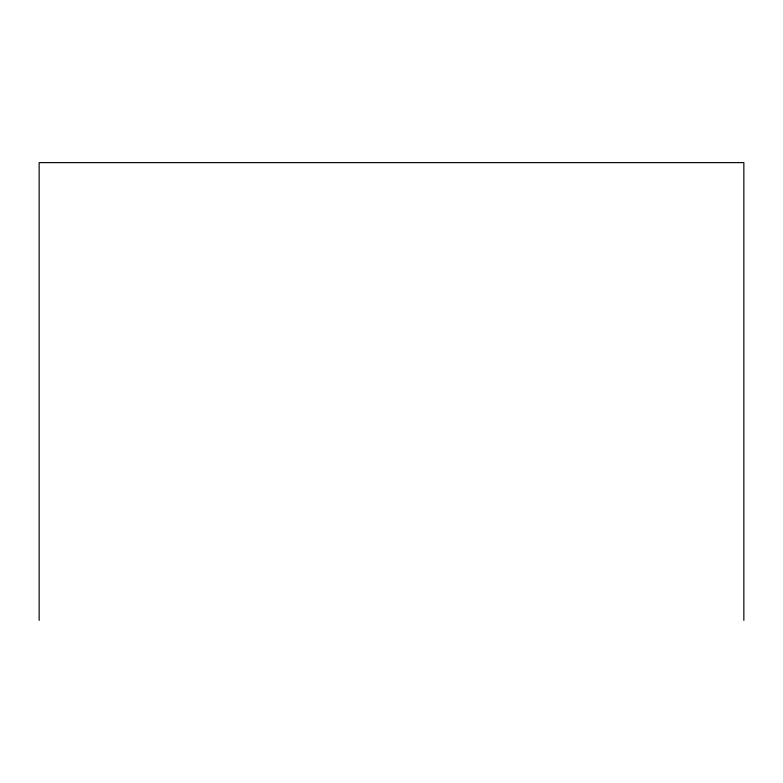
<?xml version="1.0" encoding="UTF-8"?>
<svg xmlns="http://www.w3.org/2000/svg" width="783" height="783" viewBox="0 0 783 783"><rect width="100%" height="100%" fill="white"/><g stroke="black" fill="none" stroke-linecap="round" stroke-linejoin="round"><path stroke-width="1.17" d="M743.85 620.381L743.85 162.619L39.15 162.619L39.15 620.381"/></g></svg>
